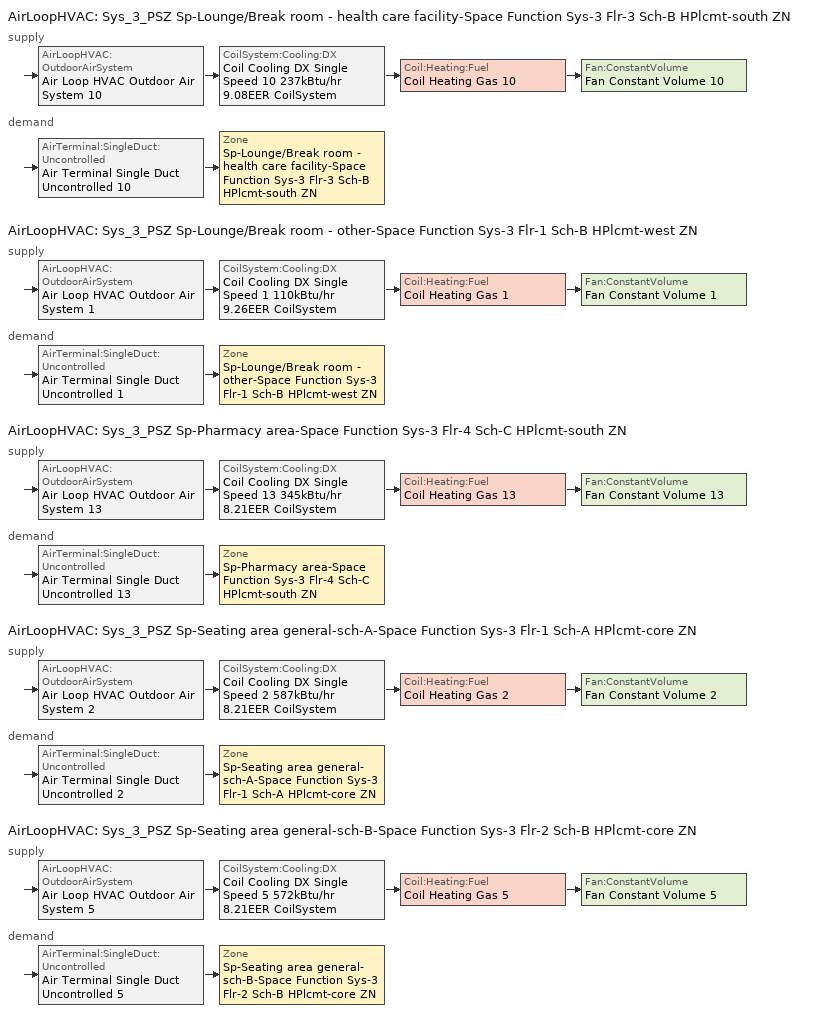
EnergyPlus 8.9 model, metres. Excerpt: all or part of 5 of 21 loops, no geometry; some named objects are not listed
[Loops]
AirLoopHVAC 'Sys_3_PSZ Sp-Lounge/Break room - health care facility-Space Function Sys-3 Flr-3 Sch-B HPlcmt-south ZN'
 supply: AirLoopHVAC:OutdoorAirSystem 'Air Loop HVAC Outdoor Air System 10' > CoilSystem:Cooling:DX 'Coil Cooling DX Single Speed 10 237kBtu/hr 9.08EER CoilSystem' > Coil:Heating:Fuel 'Coil Heating Gas 10' > Fan:ConstantVolume 'Fan Constant Volume 10'
 demand: AirTerminal:SingleDuct:Uncontrolled 'Air Terminal Single Duct Uncontrolled 10' > Zone 'Sp-Lounge/Break room - health care facility-Space Function Sys-3 Flr-3 Sch-B HPlcmt-south ZN'
AirLoopHVAC 'Sys_3_PSZ Sp-Lounge/Break room - other-Space Function Sys-3 Flr-1 Sch-B HPlcmt-west ZN'
 supply: AirLoopHVAC:OutdoorAirSystem 'Air Loop HVAC Outdoor Air System 1' > CoilSystem:Cooling:DX 'Coil Cooling DX Single Speed 1 110kBtu/hr 9.26EER CoilSystem' > Coil:Heating:Fuel 'Coil Heating Gas 1' > Fan:ConstantVolume 'Fan Constant Volume 1'
 demand: AirTerminal:SingleDuct:Uncontrolled 'Air Terminal Single Duct Uncontrolled 1' > Zone 'Sp-Lounge/Break room - other-Space Function Sys-3 Flr-1 Sch-B HPlcmt-west ZN'
AirLoopHVAC 'Sys_3_PSZ Sp-Pharmacy area-Space Function Sys-3 Flr-4 Sch-C HPlcmt-south ZN'
 supply: AirLoopHVAC:OutdoorAirSystem 'Air Loop HVAC Outdoor Air System 13' > CoilSystem:Cooling:DX 'Coil Cooling DX Single Speed 13 345kBtu/hr 8.21EER CoilSystem' > Coil:Heating:Fuel 'Coil Heating Gas 13' > Fan:ConstantVolume 'Fan Constant Volume 13'
 demand: AirTerminal:SingleDuct:Uncontrolled 'Air Terminal Single Duct Uncontrolled 13' > Zone 'Sp-Pharmacy area-Space Function Sys-3 Flr-4 Sch-C HPlcmt-south ZN'
AirLoopHVAC 'Sys_3_PSZ Sp-Seating area general-sch-A-Space Function Sys-3 Flr-1 Sch-A HPlcmt-core ZN'
 supply: AirLoopHVAC:OutdoorAirSystem 'Air Loop HVAC Outdoor Air System 2' > CoilSystem:Cooling:DX 'Coil Cooling DX Single Speed 2 587kBtu/hr 8.21EER CoilSystem' > Coil:Heating:Fuel 'Coil Heating Gas 2' > Fan:ConstantVolume 'Fan Constant Volume 2'
 demand: AirTerminal:SingleDuct:Uncontrolled 'Air Terminal Single Duct Uncontrolled 2' > Zone 'Sp-Seating area general-sch-A-Space Function Sys-3 Flr-1 Sch-A HPlcmt-core ZN'
AirLoopHVAC 'Sys_3_PSZ Sp-Seating area general-sch-B-Space Function Sys-3 Flr-2 Sch-B HPlcmt-core ZN'
 supply: AirLoopHVAC:OutdoorAirSystem 'Air Loop HVAC Outdoor Air System 5' > CoilSystem:Cooling:DX 'Coil Cooling DX Single Speed 5 572kBtu/hr 8.21EER CoilSystem' > Coil:Heating:Fuel 'Coil Heating Gas 5' > Fan:ConstantVolume 'Fan Constant Volume 5'
 demand: AirTerminal:SingleDuct:Uncontrolled 'Air Terminal Single Duct Uncontrolled 5' > Zone 'Sp-Seating area general-sch-B-Space Function Sys-3 Flr-2 Sch-B HPlcmt-core ZN'
[ZoneControl:Thermostat] Control Object Type 1=ThermostatSetpoint:DualSetpoint
Name | Zone or ZoneList | Control Type Schedule | Control Name 1
Sp-Lounge/Break room - health care facility-Space Function Sys-3 Flr-3 Sch-B HPlcmt-south ZN Thermostat | Sp-Lounge/Break room - health care facility-Space Function Sys-3 Flr-3 Sch-B HPlcmt-south ZN | Sp-Lounge/Break room - health care facility-Space Function Sys-3 Flr-3 Sch-B HPlcmt-south ZN Thermostat Schedule | Space Function Lounge/Break room - health care facility Thermostat 2
Sp-Lounge/Break room - other-Space Function Sys-3 Flr-1 Sch-B HPlcmt-west ZN Thermostat | Sp-Lounge/Break room - other-Space Function Sys-3 Flr-1 Sch-B HPlcmt-west ZN | Sp-Lounge/Break room - other-Space Function Sys-3 Flr-1 Sch-B HPlcmt-west ZN Thermostat Schedule | Space Function Lounge/Break room - other Thermostat 2
Sp-Pharmacy area-Space Function Sys-3 Flr-4 Sch-C HPlcmt-south ZN Thermostat | Sp-Pharmacy area-Space Function Sys-3 Flr-4 Sch-C HPlcmt-south ZN | Sp-Pharmacy area-Space Function Sys-3 Flr-4 Sch-C HPlcmt-south ZN Thermostat Schedule | Space Function Pharmacy area Thermostat 2
Sp-Seating area general-sch-A-Space Function Sys-3 Flr-1 Sch-A HPlcmt-core ZN Thermostat | Sp-Seating area general-sch-A-Space Function Sys-3 Flr-1 Sch-A HPlcmt-core ZN | Sp-Seating area general-sch-A-Space Function Sys-3 Flr-1 Sch-A HPlcmt-core ZN Thermostat Schedule | Space Function Seating area general-sch-A Thermostat 2
Sp-Seating area general-sch-B-Space Function Sys-3 Flr-2 Sch-B HPlcmt-core ZN Thermostat | Sp-Seating area general-sch-B-Space Function Sys-3 Flr-2 Sch-B HPlcmt-core ZN | Sp-Seating area general-sch-B-Space Function Sys-3 Flr-2 Sch-B HPlcmt-core ZN Thermostat Schedule | Space Function Seating area general-sch-B Thermostat 2
[ThermostatSetpoint:DualSetpoint]
Name | Heating Setpoint Temperature Schedule | Cooling Setpoint Temperature Schedule
Space Function Lounge/Break room - health care facility Thermostat 2; Space Function Lounge/Break room - other Thermostat 2; Space Function Seating area general-sch-B Thermostat 2 | NECB-B-Thermostat Setpoint-Heating | NECB-B-Thermostat Setpoint-Cooling
Space Function Pharmacy area Thermostat 2 | NECB-C-Thermostat Setpoint-Heating | NECB-C-Thermostat Setpoint-Cooling
Space Function Seating area general-sch-A Thermostat 2 | NECB-A-Thermostat Setpoint-Heating | NECB-A-Thermostat Setpoint-Cooling
[Zone equipment]
Sp-Lounge/Break room - health care facility-Space Function Sys-3 Flr-3 Sch-B HPlcmt-south ZN: Air Terminal Single Duct Uncontrolled 10, Zone HVAC Baseboard Convective Water 10
Sp-Lounge/Break room - other-Space Function Sys-3 Flr-1 Sch-B HPlcmt-west ZN: Air Terminal Single Duct Uncontrolled 1, Zone HVAC Baseboard Convective Water 1
Sp-Pharmacy area-Space Function Sys-3 Flr-4 Sch-C HPlcmt-south ZN: Air Terminal Single Duct Uncontrolled 13, Zone HVAC Baseboard Convective Water 13
Sp-Seating area general-sch-A-Space Function Sys-3 Flr-1 Sch-A HPlcmt-core ZN: Air Terminal Single Duct Uncontrolled 2, Zone HVAC Baseboard Convective Water 2
Sp-Seating area general-sch-B-Space Function Sys-3 Flr-2 Sch-B HPlcmt-core ZN: Air Terminal Single Duct Uncontrolled 5, Zone HVAC Baseboard Convective Water 5
[Sizing:Zone] Zone Cooling Design Supply Air Temperature Input Method=SupplyAirTemperature; Zone Cooling Design Supply Air Temperature {C}=13; Zone Cooling Design Supply Air Temperature Difference {deltaC}=11.11; Zone Heating Design Supply Air Temperature Input Method=SupplyAirTemperature; Zone Heating Design Supply Air Temperature {C}=43; Zone Heating Design Supply Air Temperature Difference {deltaC}=11.11; Zone Cooling Design Supply Air Humidity Ratio {kgWater/kgDryAir}=0.0085; Zone Heating Design Supply Air Humidity Ratio {kgWater/kgDryAir}=0.008; Zone Heating Sizing Factor=1.3; Zone Cooling Sizing Factor=1.1; Cooling Design Air Flow Method=DesignDay; Cooling Design Air Flow Rate {m3/s}=0; Cooling Minimum Air Flow per Zone Floor Area {m3/s-m2}=0.000762; Cooling Minimum Air Flow {m3/s}=0; Cooling Minimum Air Flow Fraction=0; Heating Design Air Flow Method=DesignDay; Heating Design Air Flow Rate {m3/s}=0; Heating Maximum Air Flow per Zone Floor Area {m3/s-m2}=0.002032; Heating Maximum Air Flow {m3/s}=0.141576; Heating Maximum Air Flow Fraction=0.3; Account for Dedicated Outdoor Air System=No
Name | Design Specification Outdoor Air Object | Design Specification Zone Air Distribution Object
Sp-Lounge/Break room - health care facility-Space Function Sys-3 Flr-3 Sch-B HPlcmt-south ZN | Space Function Lounge/Break room - health care facility Ventilation | Sp-Lounge/Break room - health care facility-Space Function Sys-3 Flr-3 Sch-B HPlcmt-south ZN Design Spec Zone Air Dist
Sp-Lounge/Break room - other-Space Function Sys-3 Flr-1 Sch-B HPlcmt-west ZN | Space Function Lounge/Break room - other Ventilation | Sp-Lounge/Break room - other-Space Function Sys-3 Flr-1 Sch-B HPlcmt-west ZN Design Spec Zone Air Dist
Sp-Pharmacy area-Space Function Sys-3 Flr-4 Sch-C HPlcmt-south ZN | Space Function Pharmacy area Ventilation | Sp-Pharmacy area-Space Function Sys-3 Flr-4 Sch-C HPlcmt-south ZN Design Spec Zone Air Dist
Sp-Seating area general-sch-A-Space Function Sys-3 Flr-1 Sch-A HPlcmt-core ZN | Space Function Seating area general-sch-A Ventilation | Sp-Seating area general-sch-A-Space Function Sys-3 Flr-1 Sch-A HPlcmt-core ZN Design Spec Zone Air Dist
Sp-Seating area general-sch-B-Space Function Sys-3 Flr-2 Sch-B HPlcmt-core ZN | Space Function Seating area general-sch-B Ventilation | Sp-Seating area general-sch-B-Space Function Sys-3 Flr-2 Sch-B HPlcmt-core ZN Design Spec Zone Air Dist
[DesignSpecification:ZoneAirDistribution] Zone Air Distribution Effectiveness in Cooling Mode=1; Zone Air Distribution Effectiveness in Heating Mode=1
Sp-Lounge/Break room - health care facility-Space Function Sys-3 Flr-3 Sch-B HPlcmt-south ZN Design Spec Zone Air Dist; Sp-Lounge/Break room - other-Space Function Sys-3 Flr-1 Sch-B HPlcmt-west ZN Design Spec Zone Air Dist; Sp-Pharmacy area-Space Function Sys-3 Flr-4 Sch-C HPlcmt-south ZN Design Spec Zone Air Dist; Sp-Seating area general-sch-A-Space Function Sys-3 Flr-1 Sch-A HPlcmt-core ZN Design Spec Zone Air Dist; Sp-Seating area general-sch-B-Space Function Sys-3 Flr-2 Sch-B HPlcmt-core ZN Design Spec Zone Air Dist
[Controller:MechanicalVentilation] Demand Controlled Ventilation=No; System Outdoor Air Method=ZoneSum
Name | Availability Schedule | Zone Name 1 | Design Specification Outdoor Air Object Name 1 | Design Specification Zone Air Distribution Object Name 1
Controller Mechanical Ventilation 10 | Sys_3_PSZ Sp-Lounge/Break room - health care facility-Space Function Sys-3 Flr-3 Sch-B HPlcmt-south ZN Occ Sch | Sp-Lounge/Break room - health care facility-Space Function Sys-3 Flr-3 Sch-B HPlcmt-south ZN | Space Function Lounge/Break room - health care facility Ventilation | Sp-Lounge/Break room - health care facility-Space Function Sys-3 Flr-3 Sch-B HPlcmt-south ZN Design Spec Zone Air Dist
Controller Mechanical Ventilation 1 | Sys_3_PSZ Sp-Lounge/Break room - other-Space Function Sys-3 Flr-1 Sch-B HPlcmt-west ZN Occ Sch | Sp-Lounge/Break room - other-Space Function Sys-3 Flr-1 Sch-B HPlcmt-west ZN | Space Function Lounge/Break room - other Ventilation | Sp-Lounge/Break room - other-Space Function Sys-3 Flr-1 Sch-B HPlcmt-west ZN Design Spec Zone Air Dist
Controller Mechanical Ventilation 13 | Sys_3_PSZ Sp-Pharmacy area-Space Function Sys-3 Flr-4 Sch-C HPlcmt-south ZN Occ Sch | Sp-Pharmacy area-Space Function Sys-3 Flr-4 Sch-C HPlcmt-south ZN | Space Function Pharmacy area Ventilation | Sp-Pharmacy area-Space Function Sys-3 Flr-4 Sch-C HPlcmt-south ZN Design Spec Zone Air Dist
Controller Mechanical Ventilation 2 | Sys_3_PSZ Sp-Seating area general-sch-A-Space Function Sys-3 Flr-1 Sch-A HPlcmt-core ZN Occ Sch | Sp-Seating area general-sch-A-Space Function Sys-3 Flr-1 Sch-A HPlcmt-core ZN | Space Function Seating area general-sch-A Ventilation | Sp-Seating area general-sch-A-Space Function Sys-3 Flr-1 Sch-A HPlcmt-core ZN Design Spec Zone Air Dist
Controller Mechanical Ventilation 5 | Sys_3_PSZ Sp-Seating area general-sch-B-Space Function Sys-3 Flr-2 Sch-B HPlcmt-core ZN Occ Sch | Sp-Seating area general-sch-B-Space Function Sys-3 Flr-2 Sch-B HPlcmt-core ZN | Space Function Seating area general-sch-B Ventilation | Sp-Seating area general-sch-B-Space Function Sys-3 Flr-2 Sch-B HPlcmt-core ZN Design Spec Zone Air Dist
[DesignSpecification:OutdoorAir] Outdoor Air Method=Sum; Outdoor Air Flow per Person {m3/s-person}=0; Outdoor Air Flow per Zone {m3/s}=0; Outdoor Air Flow Air Changes per Hour {1/hr}=0
Name | Outdoor Air Flow per Zone Floor Area {m3/s-m2}
Space Function Lounge/Break room - health care facility Ventilation | 0.00127
Space Function Lounge/Break room - other Ventilation | 0.0009398
Space Function Pharmacy area Ventilation | 0.00115011
Space Function Seating area general-sch-A Ventilation; Space Function Seating area general-sch-B Ventilation | 0.00404876
[AirTerminal:SingleDuct:Uncontrolled] Availability Schedule=Always On Discrete; Maximum Air Flow Rate {m3/s}=AutoSize
Air Terminal Single Duct Uncontrolled 10; Air Terminal Single Duct Uncontrolled 1; Air Terminal Single Duct Uncontrolled 13; Air Terminal Single Duct Uncontrolled 2; Air Terminal Single Duct Uncontrolled 5
[AirLoopHVAC] Design Supply Air Flow Rate {m3/s}=AutoSize
Sys_3_PSZ Sp-Lounge/Break room - health care facility-Space Function Sys-3 Flr-3 Sch-B HPlcmt-south ZN; Sys_3_PSZ Sp-Lounge/Break room - other-Space Function Sys-3 Flr-1 Sch-B HPlcmt-west ZN; Sys_3_PSZ Sp-Pharmacy area-Space Function Sys-3 Flr-4 Sch-C HPlcmt-south ZN; Sys_3_PSZ Sp-Seating area general-sch-A-Space Function Sys-3 Flr-1 Sch-A HPlcmt-core ZN; Sys_3_PSZ Sp-Seating area general-sch-B-Space Function Sys-3 Flr-2 Sch-B HPlcmt-core ZN
[Sizing:System] Type of Load to Size On=Sensible; Design Outdoor Air Flow Rate {m3/s}=Autosize; Central Heating Maximum System Air Flow Ratio=1; Preheat Design Temperature {C}=7; Preheat Design Humidity Ratio {kgWater/kgDryAir}=0.008; Precool Design Temperature {C}=13; Precool Design Humidity Ratio {kgWater/kgDryAir}=0.008; Central Cooling Design Supply Air Temperature {C}=13; Central Heating Design Supply Air Temperature {C}=43; Type of Zone Sum to Use=NonCoincident; 100% Outdoor Air in Cooling=No; 100% Outdoor Air in Heating=No; Central Cooling Design Supply Air Humidity Ratio {kgWater/kgDryAir}=0.0085; Central Heating Design Supply Air Humidity Ratio {kgWater/kgDryAir}=0.008; Cooling Supply Air Flow Rate Method=DesignDay; Cooling Supply Air Flow Rate {m3/s}=0; Cooling Supply Air Flow Rate Per Floor Area {m3/s-m2}=0.00996765; Cooling Fraction of Autosized Cooling Supply Air Flow Rate=1; Cooling Supply Air Flow Rate Per Unit Cooling Capacity {m3/s-W}=3.94755e-05; Heating Supply Air Flow Rate Method=DesignDay; Heating Supply Air Flow Rate {m3/s}=0; Heating Supply Air Flow Rate Per Floor Area {m3/s-m2}=0.00996765; Heating Fraction of Autosized Heating Supply Air Flow Rate=1; Heating Fraction of Autosized Cooling Supply Air Flow Rate=1; Heating Supply Air Flow Rate Per Unit Heating Capacity {m3/s-W}=3.15882e-05; System Outdoor Air Method=ZoneSum; Zone Maximum Outdoor Air Fraction=1; Cooling Design Capacity Method=CoolingDesignCapacity; Cooling Design Capacity {W}=Autosize; Cooling Design Capacity Per Floor Area {W/m2}=234.7; Fraction of Autosized Cooling Design Capacity=1; Heating Design Capacity Method=HeatingDesignCapacity; Heating Design Capacity {W}=Autosize; Heating Design Capacity Per Floor Area {W/m2}=157; Fraction of Autosized Heating Design Capacity=1; Central Cooling Capacity Control Method=OnOff
Sys_3_PSZ Sp-Lounge/Break room - health care facility-Space Function Sys-3 Flr-3 Sch-B HPlcmt-south ZN; Sys_3_PSZ Sp-Lounge/Break room - other-Space Function Sys-3 Flr-1 Sch-B HPlcmt-west ZN; Sys_3_PSZ Sp-Pharmacy area-Space Function Sys-3 Flr-4 Sch-C HPlcmt-south ZN; Sys_3_PSZ Sp-Seating area general-sch-A-Space Function Sys-3 Flr-1 Sch-A HPlcmt-core ZN; Sys_3_PSZ Sp-Seating area general-sch-B-Space Function Sys-3 Flr-2 Sch-B HPlcmt-core ZN
[Controller:OutdoorAir] Minimum Outdoor Air Flow Rate {m3/s}=Autosize; Maximum Outdoor Air Flow Rate {m3/s}=Autosize; Economizer Control Type=DifferentialEnthalpy; Economizer Control Action Type=ModulateFlow; Lockout Type=NoLockout; Minimum Limit Type=FixedMinimum; High Humidity Control=No; Control High Indoor Humidity Based on Outdoor Humidity Ratio=Yes; Heat Recovery Bypass Control Type=BypassWhenOAFlowGreaterThanMinimum
Name | Minimum Outdoor Air Schedule | Mechanical Ventilation Controller
Controller Outdoor Air 10 | Sys_3_PSZ Sp-Lounge/Break room - health care facility-Space Function Sys-3 Flr-3 Sch-B HPlcmt-south ZN Occ Sch | Controller Mechanical Ventilation 10
Controller Outdoor Air 1 | Sys_3_PSZ Sp-Lounge/Break room - other-Space Function Sys-3 Flr-1 Sch-B HPlcmt-west ZN Occ Sch | Controller Mechanical Ventilation 1
Controller Outdoor Air 13 | Sys_3_PSZ Sp-Pharmacy area-Space Function Sys-3 Flr-4 Sch-C HPlcmt-south ZN Occ Sch | Controller Mechanical Ventilation 13
Controller Outdoor Air 2 | Sys_3_PSZ Sp-Seating area general-sch-A-Space Function Sys-3 Flr-1 Sch-A HPlcmt-core ZN Occ Sch | Controller Mechanical Ventilation 2
Controller Outdoor Air 5 | Sys_3_PSZ Sp-Seating area general-sch-B-Space Function Sys-3 Flr-2 Sch-B HPlcmt-core ZN Occ Sch | Controller Mechanical Ventilation 5
[HeatExchanger:AirToAir:SensibleAndLatent] Availability Schedule=Always On Discrete; Nominal Supply Air Flow Rate {m3/s}=Autosize; Sensible Effectiveness at 100% Heating Air Flow=0.5; Latent Effectiveness at 100% Heating Air Flow=0.5; Sensible Effectiveness at 75% Heating Air Flow=0.5; Latent Effectiveness at 75% Heating Air Flow=0.5; Sensible Effectiveness at 100% Cooling Air Flow=0.5; Latent Effectiveness at 100% Cooling Air Flow=0.5; Sensible Effectiveness at 75% Cooling Air Flow=0.5; Latent Effectiveness at 75% Cooling Air Flow=0.5; Supply Air Outlet Temperature Control=Yes; Heat Exchanger Type=Rotary; Frost Control Type=ExhaustOnly; Threshold Temperature {C}=-23.3; Initial Defrost Time Fraction=0.167; Rate of Defrost Time Fraction Increase {1/K}=1.44; Economizer Lockout=Yes
Name | Nominal Electric Power {W}
Sys_3_PSZ Sp-Lounge/Break room - health care facility-Space Function Sys-3 Flr-3 Sch-B HPlcmt-south ZN ERV | 1758.55
Sys_3_PSZ Sp-Lounge/Break room - other-Space Function Sys-3 Flr-1 Sch-B HPlcmt-west ZN ERV | 1314.32
Sys_3_PSZ Sp-Pharmacy area-Space Function Sys-3 Flr-4 Sch-C HPlcmt-south ZN ERV | 1597.26
Sys_3_PSZ Sp-Seating area general-sch-A-Space Function Sys-3 Flr-1 Sch-A HPlcmt-core ZN ERV; Sys_3_PSZ Sp-Seating area general-sch-B-Space Function Sys-3 Flr-2 Sch-B HPlcmt-core ZN ERV | 7312.46
[SetpointManager:OutdoorAirPretreat] Control Variable=Temperature; Minimum Setpoint Temperature {C}=-99; Maximum Setpoint Temperature {C}=99; Minimum Setpoint Humidity Ratio {kgWater/kgDryAir}=1e-05; Maximum Setpoint Humidity Ratio {kgWater/kgDryAir}=1
Setpoint Manager Outdoor Air Pretreat 1; Setpoint Manager Outdoor Air Pretreat 2; Setpoint Manager Outdoor Air Pretreat 3; Setpoint Manager Outdoor Air Pretreat 4; Setpoint Manager Outdoor Air Pretreat 5
[SetpointManager:MixedAir] Control Variable=Temperature
Node 159 OS Default SPM; Node 158 OS Default SPM; Node 157 OS Default SPM; Node 43 OS Default SPM; Node 42 OS Default SPM; Node 41 OS Default SPM; Node 198 OS Default SPM; Node 197 OS Default SPM; Node 196 OS Default SPM; Node 55 OS Default SPM; Node 54 OS Default SPM; Node 53 OS Default SPM; Node 94 OS Default SPM; Node 93 OS Default SPM; Node 92 OS Default SPM
[CoilSystem:Cooling:DX] Availability Schedule=Always On Discrete
Name | Cooling Coil
Coil Cooling DX Single Speed 10 237kBtu/hr 9.08EER CoilSystem | Coil Cooling DX Single Speed 10 237kBtu/hr 9.08EER
Coil Cooling DX Single Speed 1 110kBtu/hr 9.26EER CoilSystem | Coil Cooling DX Single Speed 1 110kBtu/hr 9.26EER
Coil Cooling DX Single Speed 13 345kBtu/hr 8.21EER CoilSystem | Coil Cooling DX Single Speed 13 345kBtu/hr 8.21EER
Coil Cooling DX Single Speed 2 587kBtu/hr 8.21EER CoilSystem | Coil Cooling DX Single Speed 2 587kBtu/hr 8.21EER
Coil Cooling DX Single Speed 5 572kBtu/hr 8.21EER CoilSystem | Coil Cooling DX Single Speed 5 572kBtu/hr 8.21EER
[Coil:Cooling:DX:SingleSpeed] Availability Schedule=Always On Discrete; Gross Rated Total Cooling Capacity {W}=Autosize; Gross Rated Sensible Heat Ratio=Autosize; Rated Air Flow Rate {m3/s}=Autosize; Rated Evaporator Fan Power Per Volume Flow Rate {W/(m3/s)}=773.3; Total Cooling Capacity Function of Temperature Curve=DXCOOL-NECB2011-REF-CAPFT; Total Cooling Capacity Function of Flow Fraction Curve=DXCOOL-NECB2011-REF-CAPFFLOW; Energy Input Ratio Function of Temperature Curve=DXCOOL-NECB2011-REF-COOLEIRFT; Energy Input Ratio Function of Flow Fraction Curve=DXCOOL-NECB2011-REF-COOLEIRFFLOW; Part Load Fraction Correlation Curve=DXCOOL-NECB2011-REF-COOLPLFFPLR; Condenser Type=AirCooled; Evaporative Condenser Effectiveness=0; Evaporative Condenser Air Flow Rate {m3/s}=Autosize; Evaporative Condenser Pump Rated Power Consumption {W}=Autosize; Crankcase Heater Capacity {W}=0; Maximum Outdoor Dry-Bulb Temperature for Crankcase Heater Operation {C}=0; Basin Heater Capacity {W/K}=0; Basin Heater Setpoint Temperature {C}=10
Name | Gross Rated Cooling COP {W/W}
Coil Cooling DX Single Speed 10 237kBtu/hr 9.08EER | 3.23793
Coil Cooling DX Single Speed 1 110kBtu/hr 9.26EER | 3.20965
Coil Cooling DX Single Speed 13 345kBtu/hr 8.21EER | 2.99721
Coil Cooling DX Single Speed 2 587kBtu/hr 8.21EER | 3.1529
Coil Cooling DX Single Speed 5 572kBtu/hr 8.21EER | 3.14297
[Coil:Heating:Fuel] Availability Schedule=Always On Discrete; Fuel Type=NaturalGas; Burner Efficiency=0.81; Nominal Capacity {W}=AutoSize; Parasitic Electric Load {W}=0; Part Load Fraction Correlation Curve=FURNACE-EFFPLR-NECB2011; Parasitic Fuel Load {W}=0
Coil Heating Gas 10; Coil Heating Gas 1; Coil Heating Gas 13; Coil Heating Gas 2; Coil Heating Gas 5
[Fan:ConstantVolume] Fan Total Efficiency=0.39975; Pressure Rise {Pa}=640; Maximum Flow Rate {m3/s}=AutoSize; Motor Efficiency=0.615; Motor In Airstream Fraction=1
Name | Availability Schedule
Fan Constant Volume 10 | Sys_3_PSZ Sp-Lounge/Break room - health care facility-Space Function Sys-3 Flr-3 Sch-B HPlcmt-south ZN Occ Sch
Fan Constant Volume 1 | Sys_3_PSZ Sp-Lounge/Break room - other-Space Function Sys-3 Flr-1 Sch-B HPlcmt-west ZN Occ Sch
Fan Constant Volume 13 | Sys_3_PSZ Sp-Pharmacy area-Space Function Sys-3 Flr-4 Sch-C HPlcmt-south ZN Occ Sch
Fan Constant Volume 2 | Sys_3_PSZ Sp-Seating area general-sch-A-Space Function Sys-3 Flr-1 Sch-A HPlcmt-core ZN Occ Sch
Fan Constant Volume 5 | Sys_3_PSZ Sp-Seating area general-sch-B-Space Function Sys-3 Flr-2 Sch-B HPlcmt-core ZN Occ Sch
[SetpointManager:SingleZone:Reheat] Control Variable=Temperature; Minimum Supply Air Temperature {C}=13; Maximum Supply Air Temperature {C}=43
Name | Control Zone
Setpoint Manager Single Zone Reheat 10 | Sp-Lounge/Break room - health care facility-Space Function Sys-3 Flr-3 Sch-B HPlcmt-south ZN
Setpoint Manager Single Zone Reheat 1 | Sp-Lounge/Break room - other-Space Function Sys-3 Flr-1 Sch-B HPlcmt-west ZN
Setpoint Manager Single Zone Reheat 13 | Sp-Pharmacy area-Space Function Sys-3 Flr-4 Sch-C HPlcmt-south ZN
Setpoint Manager Single Zone Reheat 2 | Sp-Seating area general-sch-A-Space Function Sys-3 Flr-1 Sch-A HPlcmt-core ZN
Setpoint Manager Single Zone Reheat 5 | Sp-Seating area general-sch-B-Space Function Sys-3 Flr-2 Sch-B HPlcmt-core ZN
[Schedule:Compact]
Sp-Lounge/Break room - health care facility-Space Function Sys-3 Flr-3 Sch-B HPlcmt-south ZN Thermostat Schedule; Sp-Lounge/Break room - other-Space Function Sys-3 Flr-1 Sch-B HPlcmt-west ZN Thermostat Schedule; Sp-Pharmacy area-Space Function Sys-3 Flr-4 Sch-C HPlcmt-south ZN Thermostat Schedule; Sp-Seating area general-sch-A-Space Function Sys-3 Flr-1 Sch-A HPlcmt-core ZN Thermostat Schedule; Sp-Seating area general-sch-B-Space Function Sys-3 Flr-2 Sch-B HPlcmt-core ZN Thermostat Schedule: Through: 12/31, For: AllDays, Until: 24:00, 4
[Schedule:Day:Interval]
NECB-B-Thermostat Setpoint-Heating Sun|Hol Day: No, 01:00, 18, 02:00, 22, 09:00, 18, 10:00, 20, 23:00, 22, 24:00, 18
NECB-B-Thermostat Setpoint-Heating Default|Wkdy Day; NECB-B-Thermostat Setpoint-Heating Sat Day; NECB-B-Thermostat Setpoint-Heating Default: No, 02:00, 22, 08:00, 18, 09:00, 20, 24:00, 22
NECB-B-Thermostat Setpoint-Cooling Sun|Hol Day: No, 09:00, 35, 23:00, 24, 24:00, 35
NECB-B-Thermostat Setpoint-Cooling Default|Wkdy Day; NECB-B-Thermostat Setpoint-Cooling Sat Day; NECB-B-Thermostat Setpoint-Cooling Default: No, 01:00, 24, 08:00, 35, 24:00, 24
Sys_3_PSZ Sp-Lounge/Break room - health care facility-Space Function Sys-3 Flr-3 Sch-B HPlcmt-south ZN Occ Sch Sunday; Sys_3_PSZ Sp-Lounge/Break room - other-Space Function Sys-3 Flr-1 Sch-B HPlcmt-west ZN Occ Sch Sunday; Sys_3_PSZ Sp-Seating area general-sch-B-Space Function Sys-3 Flr-2 Sch-B HPlcmt-core ZN Occ Sch Sunday: No, 01:00, 0, 02:00, 1, 11:00, 0, 23:00, 1, 24:00, 0
Sys_3_PSZ Sp-Lounge/Break room - health care facility-Space Function Sys-3 Flr-3 Sch-B HPlcmt-south ZN Occ Sch Monday; Sys_3_PSZ Sp-Lounge/Break room - health care facility-Space Function Sys-3 Flr-3 Sch-B HPlcmt-south ZN Occ Sch Tuesday; Sys_3_PSZ Sp-Lounge/Break room - health care facility-Space Function Sys-3 Flr-3 Sch-B HPlcmt-south ZN Occ Sch Wednesday; Sys_3_PSZ Sp-Lounge/Break room - health care facility-Space Function Sys-3 Flr-3 Sch-B HPlcmt-south ZN Occ Sch Thursday; Sys_3_PSZ Sp-Lounge/Break room - health care facility-Space Function Sys-3 Flr-3 Sch-B HPlcmt-south ZN Occ Sch Friday; Sys_3_PSZ Sp-Lounge/Break room - other-Space Function Sys-3 Flr-1 Sch-B HPlcmt-west ZN Occ Sch Monday; Sys_3_PSZ Sp-Lounge/Break room - other-Space Function Sys-3 Flr-1 Sch-B HPlcmt-west ZN Occ Sch Tuesday; Sys_3_PSZ Sp-Lounge/Break room - other-Space Function Sys-3 Flr-1 Sch-B HPlcmt-west ZN Occ Sch Wednesday; Sys_3_PSZ Sp-Lounge/Break room - other-Space Function Sys-3 Flr-1 Sch-B HPlcmt-west ZN Occ Sch Thursday; Sys_3_PSZ Sp-Lounge/Break room - other-Space Function Sys-3 Flr-1 Sch-B HPlcmt-west ZN Occ Sch Friday; Sys_3_PSZ Sp-Seating area general-sch-B-Space Function Sys-3 Flr-2 Sch-B HPlcmt-core ZN Occ Sch Monday; Sys_3_PSZ Sp-Seating area general-sch-B-Space Function Sys-3 Flr-2 Sch-B HPlcmt-core ZN Occ Sch Tuesday; Sys_3_PSZ Sp-Seating area general-sch-B-Space Function Sys-3 Flr-2 Sch-B HPlcmt-core ZN Occ Sch Wednesday; Sys_3_PSZ Sp-Seating area general-sch-B-Space Function Sys-3 Flr-2 Sch-B HPlcmt-core ZN Occ Sch Thursday; Sys_3_PSZ Sp-Seating area general-sch-B-Space Function Sys-3 Flr-2 Sch-B HPlcmt-core ZN Occ Sch Friday: No, 01:00, 1, 10:00, 0, 24:00, 1
Sys_3_PSZ Sp-Lounge/Break room - health care facility-Space Function Sys-3 Flr-3 Sch-B HPlcmt-south ZN Occ Sch Saturday; Sys_3_PSZ Sp-Lounge/Break room - other-Space Function Sys-3 Flr-1 Sch-B HPlcmt-west ZN Occ Sch Saturday; Sys_3_PSZ Sp-Seating area general-sch-B-Space Function Sys-3 Flr-2 Sch-B HPlcmt-core ZN Occ Sch Saturday: No, 02:00, 1, 10:00, 0, 24:00, 1
Sys_3_PSZ Sp-Lounge/Break room - health care facility-Space Function Sys-3 Flr-3 Sch-B HPlcmt-south ZN Occ Sch Default; Sys_3_PSZ Sp-Lounge/Break room - health care facility-Space Function Sys-3 Flr-3 Sch-B HPlcmt-south ZN Occ Sch Summer Design Day; Sys_3_PSZ Sp-Lounge/Break room - health care facility-Space Function Sys-3 Flr-3 Sch-B HPlcmt-south ZN Occ Sch Winter Design Day; Sys_3_PSZ Sp-Lounge/Break room - other-Space Function Sys-3 Flr-1 Sch-B HPlcmt-west ZN Occ Sch Default; Sys_3_PSZ Sp-Lounge/Break room - other-Space Function Sys-3 Flr-1 Sch-B HPlcmt-west ZN Occ Sch Summer Design Day; Sys_3_PSZ Sp-Lounge/Break room - other-Space Function Sys-3 Flr-1 Sch-B HPlcmt-west ZN Occ Sch Winter Design Day; Sys_3_PSZ Sp-Pharmacy area-Space Function Sys-3 Flr-4 Sch-C HPlcmt-south ZN Occ Sch Default; Sys_3_PSZ Sp-Pharmacy area-Space Function Sys-3 Flr-4 Sch-C HPlcmt-south ZN Occ Sch Summer Design Day; Sys_3_PSZ Sp-Pharmacy area-Space Function Sys-3 Flr-4 Sch-C HPlcmt-south ZN Occ Sch Winter Design Day; Sys_3_PSZ Sp-Seating area general-sch-A-Space Function Sys-3 Flr-1 Sch-A HPlcmt-core ZN Occ Sch Default; Sys_3_PSZ Sp-Seating area general-sch-A-Space Function Sys-3 Flr-1 Sch-A HPlcmt-core ZN Occ Sch Summer Design Day; Sys_3_PSZ Sp-Seating area general-sch-A-Space Function Sys-3 Flr-1 Sch-A HPlcmt-core ZN Occ Sch Winter Design Day; Sys_3_PSZ Sp-Seating area general-sch-B-Space Function Sys-3 Flr-2 Sch-B HPlcmt-core ZN Occ Sch Default; Sys_3_PSZ Sp-Seating area general-sch-B-Space Function Sys-3 Flr-2 Sch-B HPlcmt-core ZN Occ Sch Summer Design Day; Sys_3_PSZ Sp-Seating area general-sch-B-Space Function Sys-3 Flr-2 Sch-B HPlcmt-core ZN Occ Sch Winter Design Day: No, 24:00, 1
NECB-A-Thermostat Setpoint-Heating Sun|Hol Day; NECB-A-Thermostat Setpoint-Heating Sat Day: No, 24:00, 18
NECB-A-Thermostat Setpoint-Heating Default|Wkdy Day; NECB-A-Thermostat Setpoint-Heating Default: No, 06:00, 18, 07:00, 20, 21:00, 22, 24:00, 18
NECB-A-Thermostat Setpoint-Cooling Sun|Hol Day; NECB-A-Thermostat Setpoint-Cooling Sat Day: No, 24:00, 35
NECB-A-Thermostat Setpoint-Cooling Default|Wkdy Day; NECB-A-Thermostat Setpoint-Cooling Default: No, 06:00, 35, 21:00, 24, 24:00, 35
NECB-C-Thermostat Setpoint-Heating Sun|Hol Day: No, 09:00, 18, 10:00, 20, 19:00, 22, 24:00, 18
NECB-C-Thermostat Setpoint-Heating Default|Wkdy Day; NECB-C-Thermostat Setpoint-Heating Sat Day; NECB-C-Thermostat Setpoint-Heating Default: No, 07:00, 18, 08:00, 20, 21:00, 22, 24:00, 18
NECB-C-Thermostat Setpoint-Cooling Sun|Hol Day: No, 07:00, 35, 19:00, 24, 24:00, 35
NECB-C-Thermostat Setpoint-Cooling Default|Wkdy Day; NECB-C-Thermostat Setpoint-Cooling Sat Day; NECB-C-Thermostat Setpoint-Cooling Default: No, 07:00, 35, 21:00, 24, 24:00, 35
Sys_3_PSZ Sp-Pharmacy area-Space Function Sys-3 Flr-4 Sch-C HPlcmt-south ZN Occ Sch Sunday: No, 09:00, 0, 19:00, 1, 24:00, 0
Sys_3_PSZ Sp-Pharmacy area-Space Function Sys-3 Flr-4 Sch-C HPlcmt-south ZN Occ Sch Monday; Sys_3_PSZ Sp-Pharmacy area-Space Function Sys-3 Flr-4 Sch-C HPlcmt-south ZN Occ Sch Tuesday; Sys_3_PSZ Sp-Pharmacy area-Space Function Sys-3 Flr-4 Sch-C HPlcmt-south ZN Occ Sch Wednesday; Sys_3_PSZ Sp-Pharmacy area-Space Function Sys-3 Flr-4 Sch-C HPlcmt-south ZN Occ Sch Thursday; Sys_3_PSZ Sp-Pharmacy area-Space Function Sys-3 Flr-4 Sch-C HPlcmt-south ZN Occ Sch Friday; Sys_3_PSZ Sp-Pharmacy area-Space Function Sys-3 Flr-4 Sch-C HPlcmt-south ZN Occ Sch Saturday: No, 09:00, 0, 21:00, 1, 24:00, 0
Sys_3_PSZ Sp-Seating area general-sch-A-Space Function Sys-3 Flr-1 Sch-A HPlcmt-core ZN Occ Sch Sunday; Sys_3_PSZ Sp-Seating area general-sch-A-Space Function Sys-3 Flr-1 Sch-A HPlcmt-core ZN Occ Sch Saturday: No, 24:00, 0
Sys_3_PSZ Sp-Seating area general-sch-A-Space Function Sys-3 Flr-1 Sch-A HPlcmt-core ZN Occ Sch Monday; Sys_3_PSZ Sp-Seating area general-sch-A-Space Function Sys-3 Flr-1 Sch-A HPlcmt-core ZN Occ Sch Tuesday; Sys_3_PSZ Sp-Seating area general-sch-A-Space Function Sys-3 Flr-1 Sch-A HPlcmt-core ZN Occ Sch Wednesday; Sys_3_PSZ Sp-Seating area general-sch-A-Space Function Sys-3 Flr-1 Sch-A HPlcmt-core ZN Occ Sch Thursday; Sys_3_PSZ Sp-Seating area general-sch-A-Space Function Sys-3 Flr-1 Sch-A HPlcmt-core ZN Occ Sch Friday: No, 08:00, 0, 19:00, 1, 24:00, 0
[Schedule:Week:Daily]
NECB-B-Thermostat Setpoint-Heating Week Rule - Jan1-Dec31: NECB-B-Thermostat Setpoint-Heating Sun|Hol Day, NECB-B-Thermostat Setpoint-Heating Default|Wkdy Day, NECB-B-Thermostat Setpoint-Heating Default|Wkdy Day, NECB-B-Thermostat Setpoint-Heating Default|Wkdy Day, NECB-B-Thermostat Setpoint-Heating Default|Wkdy Day, NECB-B-Thermostat Setpoint-Heating Default|Wkdy Day, NECB-B-Thermostat Setpoint-Heating Sat Day, NECB-B-Thermostat Setpoint-Heating Default, NECB-B-Thermostat Setpoint-Heating Default, NECB-B-Thermostat Setpoint-Heating Default, NECB-B-Thermostat Setpoint-Heating Default, NECB-B-Thermostat Setpoint-Heating Default
NECB-B-Thermostat Setpoint-Cooling Week Rule - Jan1-Dec31: NECB-B-Thermostat Setpoint-Cooling Sun|Hol Day, NECB-B-Thermostat Setpoint-Cooling Default|Wkdy Day, NECB-B-Thermostat Setpoint-Cooling Default|Wkdy Day, NECB-B-Thermostat Setpoint-Cooling Default|Wkdy Day, NECB-B-Thermostat Setpoint-Cooling Default|Wkdy Day, NECB-B-Thermostat Setpoint-Cooling Default|Wkdy Day, NECB-B-Thermostat Setpoint-Cooling Sat Day, NECB-B-Thermostat Setpoint-Cooling Default, NECB-B-Thermostat Setpoint-Cooling Default, NECB-B-Thermostat Setpoint-Cooling Default, NECB-B-Thermostat Setpoint-Cooling Default, NECB-B-Thermostat Setpoint-Cooling Default
Sys_3_PSZ Sp-Lounge/Break room - health care facility-Space Function Sys-3 Flr-3 Sch-B HPlcmt-south ZN Occ Sch Week Rule - Jan1-Dec31: Sys_3_PSZ Sp-Lounge/Break room - health care facility-Space Function Sys-3 Flr-3 Sch-B HPlcmt-south ZN Occ Sch Sunday, Sys_3_PSZ Sp-Lounge/Break room - health care facility-Space Function Sys-3 Flr-3 Sch-B HPlcmt-south ZN Occ Sch Monday, Sys_3_PSZ Sp-Lounge/Break room - health care facility-Space Function Sys-3 Flr-3 Sch-B HPlcmt-south ZN Occ Sch Tuesday, Sys_3_PSZ Sp-Lounge/Break room - health care facility-Space Function Sys-3 Flr-3 Sch-B HPlcmt-south ZN Occ Sch Wednesday, Sys_3_PSZ Sp-Lounge/Break room - health care facility-Space Function Sys-3 Flr-3 Sch-B HPlcmt-south ZN Occ Sch Thursday, Sys_3_PSZ Sp-Lounge/Break room - health care facility-Space Function Sys-3 Flr-3 Sch-B HPlcmt-south ZN Occ Sch Friday, Sys_3_PSZ Sp-Lounge/Break room - health care facility-Space Function Sys-3 Flr-3 Sch-B HPlcmt-south ZN Occ Sch Saturday, Sys_3_PSZ Sp-Lounge/Break room - health care facility-Space Function Sys-3 Flr-3 Sch-B HPlcmt-south ZN Occ Sch Default, Sys_3_PSZ Sp-Lounge/Break room - health care facility-Space Function Sys-3 Flr-3 Sch-B HPlcmt-south ZN Occ Sch Summer Design Day, Sys_3_PSZ Sp-Lounge/Break room - health care facility-Space Function Sys-3 Flr-3 Sch-B HPlcmt-south ZN Occ Sch Winter Design Day, Sys_3_PSZ Sp-Lounge/Break room - health care facility-Space Function Sys-3 Flr-3 Sch-B HPlcmt-south ZN Occ Sch Default, Sys_3_PSZ Sp-Lounge/Break room - health care facility-Space Function Sys-3 Flr-3 Sch-B HPlcmt-south ZN Occ Sch Default
Sys_3_PSZ Sp-Lounge/Break room - other-Space Function Sys-3 Flr-1 Sch-B HPlcmt-west ZN Occ Sch Week Rule - Jan1-Dec31: Sys_3_PSZ Sp-Lounge/Break room - other-Space Function Sys-3 Flr-1 Sch-B HPlcmt-west ZN Occ Sch Sunday, Sys_3_PSZ Sp-Lounge/Break room - other-Space Function Sys-3 Flr-1 Sch-B HPlcmt-west ZN Occ Sch Monday, Sys_3_PSZ Sp-Lounge/Break room - other-Space Function Sys-3 Flr-1 Sch-B HPlcmt-west ZN Occ Sch Tuesday, Sys_3_PSZ Sp-Lounge/Break room - other-Space Function Sys-3 Flr-1 Sch-B HPlcmt-west ZN Occ Sch Wednesday, Sys_3_PSZ Sp-Lounge/Break room - other-Space Function Sys-3 Flr-1 Sch-B HPlcmt-west ZN Occ Sch Thursday, Sys_3_PSZ Sp-Lounge/Break room - other-Space Function Sys-3 Flr-1 Sch-B HPlcmt-west ZN Occ Sch Friday, Sys_3_PSZ Sp-Lounge/Break room - other-Space Function Sys-3 Flr-1 Sch-B HPlcmt-west ZN Occ Sch Saturday, Sys_3_PSZ Sp-Lounge/Break room - other-Space Function Sys-3 Flr-1 Sch-B HPlcmt-west ZN Occ Sch Default, Sys_3_PSZ Sp-Lounge/Break room - other-Space Function Sys-3 Flr-1 Sch-B HPlcmt-west ZN Occ Sch Summer Design Day, Sys_3_PSZ Sp-Lounge/Break room - other-Space Function Sys-3 Flr-1 Sch-B HPlcmt-west ZN Occ Sch Winter Design Day, Sys_3_PSZ Sp-Lounge/Break room - other-Space Function Sys-3 Flr-1 Sch-B HPlcmt-west ZN Occ Sch Default, Sys_3_PSZ Sp-Lounge/Break room - other-Space Function Sys-3 Flr-1 Sch-B HPlcmt-west ZN Occ Sch Default
NECB-A-Thermostat Setpoint-Heating Week Rule - Jan1-Dec31: NECB-A-Thermostat Setpoint-Heating Sun|Hol Day, NECB-A-Thermostat Setpoint-Heating Default|Wkdy Day, NECB-A-Thermostat Setpoint-Heating Default|Wkdy Day, NECB-A-Thermostat Setpoint-Heating Default|Wkdy Day, NECB-A-Thermostat Setpoint-Heating Default|Wkdy Day, NECB-A-Thermostat Setpoint-Heating Default|Wkdy Day, NECB-A-Thermostat Setpoint-Heating Sat Day, NECB-A-Thermostat Setpoint-Heating Default, NECB-A-Thermostat Setpoint-Heating Default, NECB-A-Thermostat Setpoint-Heating Default, NECB-A-Thermostat Setpoint-Heating Default, NECB-A-Thermostat Setpoint-Heating Default
NECB-A-Thermostat Setpoint-Cooling Week Rule - Jan1-Dec31: NECB-A-Thermostat Setpoint-Cooling Sun|Hol Day, NECB-A-Thermostat Setpoint-Cooling Default|Wkdy Day, NECB-A-Thermostat Setpoint-Cooling Default|Wkdy Day, NECB-A-Thermostat Setpoint-Cooling Default|Wkdy Day, NECB-A-Thermostat Setpoint-Cooling Default|Wkdy Day, NECB-A-Thermostat Setpoint-Cooling Default|Wkdy Day, NECB-A-Thermostat Setpoint-Cooling Sat Day, NECB-A-Thermostat Setpoint-Cooling Default, NECB-A-Thermostat Setpoint-Cooling Default, NECB-A-Thermostat Setpoint-Cooling Default, NECB-A-Thermostat Setpoint-Cooling Default, NECB-A-Thermostat Setpoint-Cooling Default
NECB-C-Thermostat Setpoint-Heating Week Rule - Jan1-Dec31: NECB-C-Thermostat Setpoint-Heating Sun|Hol Day, NECB-C-Thermostat Setpoint-Heating Default|Wkdy Day, NECB-C-Thermostat Setpoint-Heating Default|Wkdy Day, NECB-C-Thermostat Setpoint-Heating Default|Wkdy Day, NECB-C-Thermostat Setpoint-Heating Default|Wkdy Day, NECB-C-Thermostat Setpoint-Heating Default|Wkdy Day, NECB-C-Thermostat Setpoint-Heating Sat Day, NECB-C-Thermostat Setpoint-Heating Default, NECB-C-Thermostat Setpoint-Heating Default, NECB-C-Thermostat Setpoint-Heating Default, NECB-C-Thermostat Setpoint-Heating Default, NECB-C-Thermostat Setpoint-Heating Default
NECB-C-Thermostat Setpoint-Cooling Week Rule - Jan1-Dec31: NECB-C-Thermostat Setpoint-Cooling Sun|Hol Day, NECB-C-Thermostat Setpoint-Cooling Default|Wkdy Day, NECB-C-Thermostat Setpoint-Cooling Default|Wkdy Day, NECB-C-Thermostat Setpoint-Cooling Default|Wkdy Day, NECB-C-Thermostat Setpoint-Cooling Default|Wkdy Day, NECB-C-Thermostat Setpoint-Cooling Default|Wkdy Day, NECB-C-Thermostat Setpoint-Cooling Sat Day, NECB-C-Thermostat Setpoint-Cooling Default, NECB-C-Thermostat Setpoint-Cooling Default, NECB-C-Thermostat Setpoint-Cooling Default, NECB-C-Thermostat Setpoint-Cooling Default, NECB-C-Thermostat Setpoint-Cooling Default
Sys_3_PSZ Sp-Pharmacy area-Space Function Sys-3 Flr-4 Sch-C HPlcmt-south ZN Occ Sch Week Rule - Jan1-Dec31: Sys_3_PSZ Sp-Pharmacy area-Space Function Sys-3 Flr-4 Sch-C HPlcmt-south ZN Occ Sch Sunday, Sys_3_PSZ Sp-Pharmacy area-Space Function Sys-3 Flr-4 Sch-C HPlcmt-south ZN Occ Sch Monday, Sys_3_PSZ Sp-Pharmacy area-Space Function Sys-3 Flr-4 Sch-C HPlcmt-south ZN Occ Sch Tuesday, Sys_3_PSZ Sp-Pharmacy area-Space Function Sys-3 Flr-4 Sch-C HPlcmt-south ZN Occ Sch Wednesday, Sys_3_PSZ Sp-Pharmacy area-Space Function Sys-3 Flr-4 Sch-C HPlcmt-south ZN Occ Sch Thursday, Sys_3_PSZ Sp-Pharmacy area-Space Function Sys-3 Flr-4 Sch-C HPlcmt-south ZN Occ Sch Friday, Sys_3_PSZ Sp-Pharmacy area-Space Function Sys-3 Flr-4 Sch-C HPlcmt-south ZN Occ Sch Saturday, Sys_3_PSZ Sp-Pharmacy area-Space Function Sys-3 Flr-4 Sch-C HPlcmt-south ZN Occ Sch Default, Sys_3_PSZ Sp-Pharmacy area-Space Function Sys-3 Flr-4 Sch-C HPlcmt-south ZN Occ Sch Summer Design Day, Sys_3_PSZ Sp-Pharmacy area-Space Function Sys-3 Flr-4 Sch-C HPlcmt-south ZN Occ Sch Winter Design Day, Sys_3_PSZ Sp-Pharmacy area-Space Function Sys-3 Flr-4 Sch-C HPlcmt-south ZN Occ Sch Default, Sys_3_PSZ Sp-Pharmacy area-Space Function Sys-3 Flr-4 Sch-C HPlcmt-south ZN Occ Sch Default
Sys_3_PSZ Sp-Seating area general-sch-A-Space Function Sys-3 Flr-1 Sch-A HPlcmt-core ZN Occ Sch Week Rule - Jan1-Dec31: Sys_3_PSZ Sp-Seating area general-sch-A-Space Function Sys-3 Flr-1 Sch-A HPlcmt-core ZN Occ Sch Sunday, Sys_3_PSZ Sp-Seating area general-sch-A-Space Function Sys-3 Flr-1 Sch-A HPlcmt-core ZN Occ Sch Monday, Sys_3_PSZ Sp-Seating area general-sch-A-Space Function Sys-3 Flr-1 Sch-A HPlcmt-core ZN Occ Sch Tuesday, Sys_3_PSZ Sp-Seating area general-sch-A-Space Function Sys-3 Flr-1 Sch-A HPlcmt-core ZN Occ Sch Wednesday, Sys_3_PSZ Sp-Seating area general-sch-A-Space Function Sys-3 Flr-1 Sch-A HPlcmt-core ZN Occ Sch Thursday, Sys_3_PSZ Sp-Seating area general-sch-A-Space Function Sys-3 Flr-1 Sch-A HPlcmt-core ZN Occ Sch Friday, Sys_3_PSZ Sp-Seating area general-sch-A-Space Function Sys-3 Flr-1 Sch-A HPlcmt-core ZN Occ Sch Saturday, Sys_3_PSZ Sp-Seating area general-sch-A-Space Function Sys-3 Flr-1 Sch-A HPlcmt-core ZN Occ Sch Default, Sys_3_PSZ Sp-Seating area general-sch-A-Space Function Sys-3 Flr-1 Sch-A HPlcmt-core ZN Occ Sch Summer Design Day, Sys_3_PSZ Sp-Seating area general-sch-A-Space Function Sys-3 Flr-1 Sch-A HPlcmt-core ZN Occ Sch Winter Design Day, Sys_3_PSZ Sp-Seating area general-sch-A-Space Function Sys-3 Flr-1 Sch-A HPlcmt-core ZN Occ Sch Default, Sys_3_PSZ Sp-Seating area general-sch-A-Space Function Sys-3 Flr-1 Sch-A HPlcmt-core ZN Occ Sch Default
Sys_3_PSZ Sp-Seating area general-sch-B-Space Function Sys-3 Flr-2 Sch-B HPlcmt-core ZN Occ Sch Week Rule - Jan1-Dec31: Sys_3_PSZ Sp-Seating area general-sch-B-Space Function Sys-3 Flr-2 Sch-B HPlcmt-core ZN Occ Sch Sunday, Sys_3_PSZ Sp-Seating area general-sch-B-Space Function Sys-3 Flr-2 Sch-B HPlcmt-core ZN Occ Sch Monday, Sys_3_PSZ Sp-Seating area general-sch-B-Space Function Sys-3 Flr-2 Sch-B HPlcmt-core ZN Occ Sch Tuesday, Sys_3_PSZ Sp-Seating area general-sch-B-Space Function Sys-3 Flr-2 Sch-B HPlcmt-core ZN Occ Sch Wednesday, Sys_3_PSZ Sp-Seating area general-sch-B-Space Function Sys-3 Flr-2 Sch-B HPlcmt-core ZN Occ Sch Thursday, Sys_3_PSZ Sp-Seating area general-sch-B-Space Function Sys-3 Flr-2 Sch-B HPlcmt-core ZN Occ Sch Friday, Sys_3_PSZ Sp-Seating area general-sch-B-Space Function Sys-3 Flr-2 Sch-B HPlcmt-core ZN Occ Sch Saturday, Sys_3_PSZ Sp-Seating area general-sch-B-Space Function Sys-3 Flr-2 Sch-B HPlcmt-core ZN Occ Sch Default, Sys_3_PSZ Sp-Seating area general-sch-B-Space Function Sys-3 Flr-2 Sch-B HPlcmt-core ZN Occ Sch Summer Design Day, Sys_3_PSZ Sp-Seating area general-sch-B-Space Function Sys-3 Flr-2 Sch-B HPlcmt-core ZN Occ Sch Winter Design Day, Sys_3_PSZ Sp-Seating area general-sch-B-Space Function Sys-3 Flr-2 Sch-B HPlcmt-core ZN Occ Sch Default, Sys_3_PSZ Sp-Seating area general-sch-B-Space Function Sys-3 Flr-2 Sch-B HPlcmt-core ZN Occ Sch Default
[Schedule:Year]
NECB-B-Thermostat Setpoint-Heating: NECB-B-Thermostat Setpoint-Heating Week Rule - Jan1-Dec31, 1, 1, 12, 31
NECB-B-Thermostat Setpoint-Cooling: NECB-B-Thermostat Setpoint-Cooling Week Rule - Jan1-Dec31, 1, 1, 12, 31
Sys_3_PSZ Sp-Lounge/Break room - health care facility-Space Function Sys-3 Flr-3 Sch-B HPlcmt-south ZN Occ Sch: Sys_3_PSZ Sp-Lounge/Break room - health care facility-Space Function Sys-3 Flr-3 Sch-B HPlcmt-south ZN Occ Sch Week Rule - Jan1-Dec31, 1, 1, 12, 31
Sys_3_PSZ Sp-Lounge/Break room - other-Space Function Sys-3 Flr-1 Sch-B HPlcmt-west ZN Occ Sch: Sys_3_PSZ Sp-Lounge/Break room - other-Space Function Sys-3 Flr-1 Sch-B HPlcmt-west ZN Occ Sch Week Rule - Jan1-Dec31, 1, 1, 12, 31
NECB-A-Thermostat Setpoint-Heating: NECB-A-Thermostat Setpoint-Heating Week Rule - Jan1-Dec31, 1, 1, 12, 31
NECB-A-Thermostat Setpoint-Cooling: NECB-A-Thermostat Setpoint-Cooling Week Rule - Jan1-Dec31, 1, 1, 12, 31
NECB-C-Thermostat Setpoint-Heating: NECB-C-Thermostat Setpoint-Heating Week Rule - Jan1-Dec31, 1, 1, 12, 31
NECB-C-Thermostat Setpoint-Cooling: NECB-C-Thermostat Setpoint-Cooling Week Rule - Jan1-Dec31, 1, 1, 12, 31
Sys_3_PSZ Sp-Pharmacy area-Space Function Sys-3 Flr-4 Sch-C HPlcmt-south ZN Occ Sch: Sys_3_PSZ Sp-Pharmacy area-Space Function Sys-3 Flr-4 Sch-C HPlcmt-south ZN Occ Sch Week Rule - Jan1-Dec31, 1, 1, 12, 31
Sys_3_PSZ Sp-Seating area general-sch-A-Space Function Sys-3 Flr-1 Sch-A HPlcmt-core ZN Occ Sch: Sys_3_PSZ Sp-Seating area general-sch-A-Space Function Sys-3 Flr-1 Sch-A HPlcmt-core ZN Occ Sch Week Rule - Jan1-Dec31, 1, 1, 12, 31
Sys_3_PSZ Sp-Seating area general-sch-B-Space Function Sys-3 Flr-2 Sch-B HPlcmt-core ZN Occ Sch: Sys_3_PSZ Sp-Seating area general-sch-B-Space Function Sys-3 Flr-2 Sch-B HPlcmt-core ZN Occ Sch Week Rule - Jan1-Dec31, 1, 1, 12, 31
[Schedule:Constant]
Always On Discrete: Hourly Value=1
[Curve:Biquadratic] Minimum Value of x {BasedOnField A2}=13; Maximum Value of x {BasedOnField A2}=24; Minimum Value of y {BasedOnField A3}=24; Maximum Value of y {BasedOnField A3}=46
Name | Coefficient1 Constant | Coefficient2 x | Coefficient3 x**2 | Coefficient4 y | Coefficient5 y**2 | Coefficient6 x*y
DXCOOL-NECB2011-REF-CAPFT | 0.867905 | 0.0142459 | 0.00055436 | -0.0075575 | 3.3e-05 | -0.0001918
DXCOOL-NECB2011-REF-COOLEIRFT | 0.116936 | 0.0284933 | -0.0004112 | 0.0214108 | 0.00016103 | -0.0006791
[Curve:Quadratic] Coefficient1 Constant=1; Coefficient2 x=0; Coefficient3 x**2=0; Minimum Value of x {BasedOnField A2}=0; Maximum Value of x {BasedOnField A2}=1
DXCOOL-NECB2011-REF-CAPFFLOW; DXCOOL-NECB2011-REF-COOLEIRFFLOW
[Curve:Cubic] Maximum Value of x {BasedOnField A2}=1
Name | Coefficient1 Constant | Coefficient2 x | Coefficient3 x**2 | Coefficient4 x**3 | Minimum Value of x {BasedOnField A2}
DXCOOL-NECB2011-REF-COOLPLFFPLR | 0.0277 | 4.9151 | -8.184 | 4.2702 | 0.7
FURNACE-EFFPLR-NECB2011 | 0.7277 | 1.0667 | -1.5174 | 0.7282 | 0
